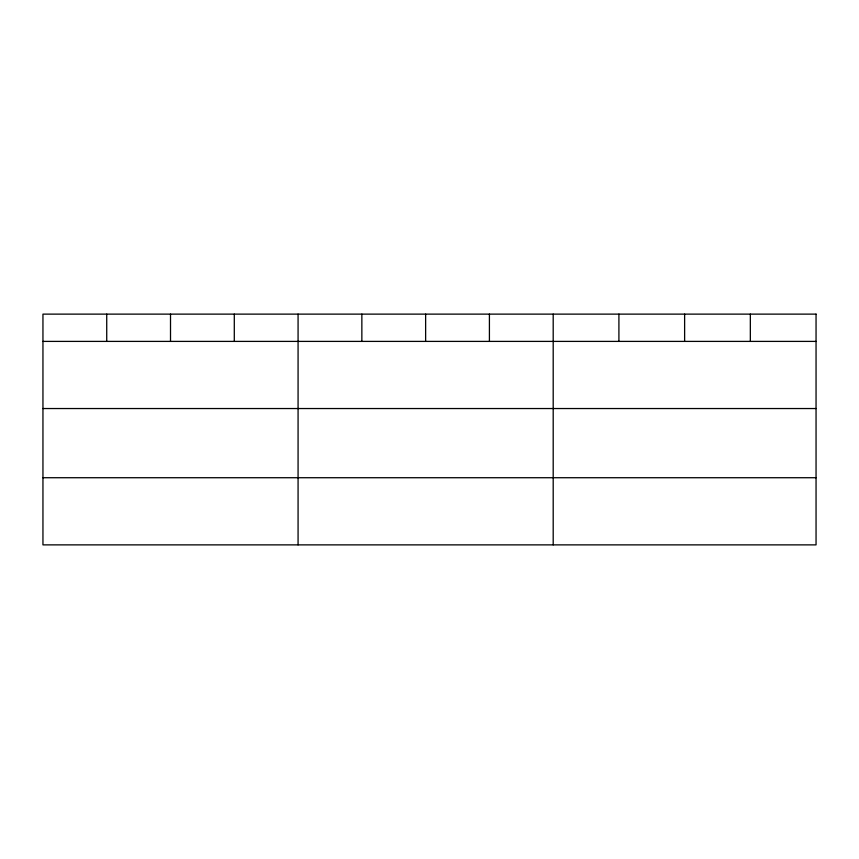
<?xml version="1.0" encoding="UTF-8"?>
<svg xmlns="http://www.w3.org/2000/svg" width="859" height="859" viewBox="0 0 859 859"><rect width="100%" height="100%" fill="white"/><g stroke="black" fill="none" stroke-linecap="round" stroke-linejoin="round"><path stroke-width="1.29" d="M42.95 341.399L816.05 341.399M42.95 408.54L816.05 408.54M42.95 477.722L816.05 477.722M750.336 314.126L750.336 341.399M684.623 314.126L684.623 341.399M618.909 314.126L618.909 341.399M553.196 314.126L553.196 544.874M489.415 314.126L489.415 341.399M425.634 314.126L425.634 341.399M361.854 314.126L361.854 341.399M298.073 314.126L298.073 544.874M234.292 314.126L234.292 341.399M170.512 314.126L170.512 341.399M106.731 314.126L106.731 341.399M816.05 314.126L42.95 314.126L42.95 544.874L816.05 544.874L816.05 314.126"/></g></svg>
